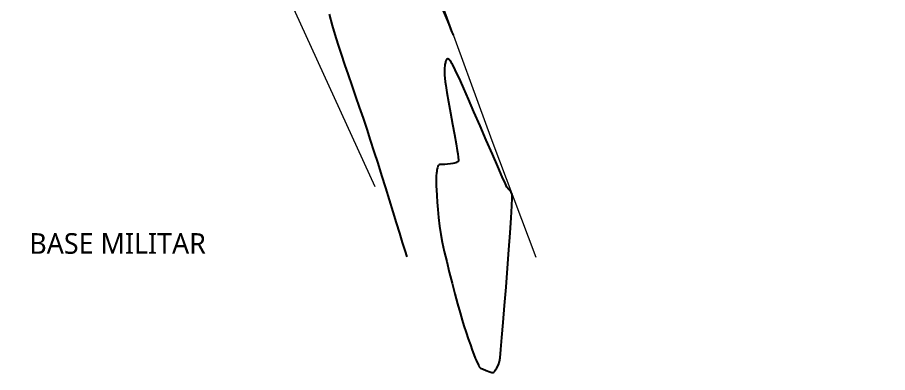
# Model space of a CAD drawing. Header units: millimetres. Extents: x 86 to 591881, y 99 to 1307229.
# Drawn here: x 590579.1 to 590684.7, y 1306913.5 to 1306956.6 of the extents above; entities that cross this region are included whole.
import ezdxf
from ezdxf.enums import TextEntityAlignment as Align

# ---------------------------------------------------------------- set-up
doc = ezdxf.new("R2010")
doc.units = ezdxf.units.MM
doc.layers.add('_TEXTO', color=3, linetype='Continuous', lineweight=25)
for name, color, linetype in [('C-TOPO-MAJR', 9, 'Continuous'), ('C-TOPO-MINR', 8, 'Continuous'), ('Plano', 7, 'Continuous')]:
    doc.layers.add(name, color=color, linetype=linetype)
doc.styles.add('ST - ETIQUETAS', font='', dxfattribs={"height": 2.5})
doc.styles.get('ST - ETIQUETAS').set_extended_font_data('Roboto Thin')

msp = doc.modelspace()

# ---------------------------------------------------------------- linework, layer by layer
at = {"layer": 'C-TOPO-MAJR', "color": 40, "linetype": 'Continuous', "lineweight": -3, "elevation": 453.5}
for points in [[(590632, 1306954.45), (590631.95, 1306954.57), (590631.85, 1306954.82), (590631.69, 1306955.21), (590631.46, 1306955.79), (590631.14, 1306956.57), (590630.8, 1306957.42)], [(590616.9, 1306957), (590617.27, 1306955.64), (590617.6, 1306954.51), (590617.96, 1306953.34), (590618.36, 1306952.13), (590618.77, 1306950.89), (590619.21, 1306949.62), (590619.65, 1306948.33), (590620.11, 1306947.02), (590620.57, 1306945.7), (590621.02, 1306944.37), (590621.47, 1306943.04), (590621.9, 1306941.71), (590622.34, 1306940.34), (590622.8, 1306938.9), (590623.26, 1306937.42), (590623.73, 1306935.92), (590624.19, 1306934.45), (590624.63, 1306933.01), (590625.05, 1306931.66), (590625.43, 1306930.4), (590625.78, 1306929.28), (590626.08, 1306928.32), (590626.32, 1306927.55)]]:
    msp.add_lwpolyline(points, dxfattribs=at)
at = {"layer": 'C-TOPO-MINR', "color": 44, "linetype": 'Continuous', "lineweight": -3, "elevation": 453.25}
msp.add_lwpolyline([(590629.89, 1306936.53), (590629.9, 1306936.48), (590629.9, 1306936.36), (590629.91, 1306936.11), (590629.92, 1306935.68), (590629.96, 1306935), (590630.01, 1306934.19), (590630.08, 1306933.28), (590630.18, 1306932.3), (590630.3, 1306931.27), (590630.46, 1306930.24), (590630.64, 1306929.31), (590630.88, 1306928.2), (590631.17, 1306926.97), (590631.49, 1306925.67), (590631.83, 1306924.35), (590632.17, 1306923.05), (590632.5, 1306921.83), (590632.8, 1306920.74), (590633.06, 1306919.83), (590633.27, 1306919.14), (590633.52, 1306918.34), (590633.78, 1306917.57), (590634.04, 1306916.85), (590634.28, 1306916.2), (590634.48, 1306915.66), (590634.64, 1306915.25), (590634.74, 1306915), (590634.91, 1306914.64), (590635.05, 1306914.34), (590635.13, 1306914.19), (590635.19, 1306914.1), (590635.26, 1306914.02), (590635.5, 1306913.93), (590635.96, 1306913.75), (590636.42, 1306913.57), (590636.63, 1306913.5), (590636.69, 1306913.48), (590636.76, 1306913.48), (590636.82, 1306913.49), (590636.88, 1306913.53), (590636.94, 1306913.57), (590637, 1306913.64), (590637.04, 1306913.72), (590637.11, 1306913.82), (590637.27, 1306914.08), (590637.45, 1306914.44), (590637.59, 1306914.83), (590637.65, 1306915.27), (590637.75, 1306916.27), (590637.87, 1306917.74), (590638.03, 1306919.56), (590638.2, 1306921.64), (590638.37, 1306923.87), (590638.55, 1306926.15), (590638.71, 1306928.38), (590638.86, 1306930.45), (590638.99, 1306932.27), (590639.08, 1306933.72), (590639.13, 1306934.7), (590639.12, 1306935.12), (590639.01, 1306935.39), (590638.85, 1306935.57), (590638.67, 1306935.75), (590638.48, 1306936), (590638.3, 1306936.39), (590637.92, 1306937.26), (590637.37, 1306938.5), (590636.71, 1306940.01), (590635.97, 1306941.69), (590635.22, 1306943.43), (590634.48, 1306945.12), (590633.81, 1306946.67), (590633.25, 1306947.96), (590632.84, 1306948.89), (590632.63, 1306949.36), (590632.42, 1306949.81), (590632.21, 1306950.24), (590632.02, 1306950.6), (590631.88, 1306950.88), (590631.81, 1306951.02), (590631.72, 1306951.17), (590631.65, 1306951.28), (590631.58, 1306951.38), (590631.51, 1306951.46), (590631.44, 1306951.51), (590631.38, 1306951.55), (590631.32, 1306951.56), (590631.26, 1306951.56), (590631.21, 1306951.53), (590631.16, 1306951.49), (590631.12, 1306951.43), (590631.08, 1306951.35), (590631.04, 1306951.26), (590631.01, 1306951.14), (590630.98, 1306951.02), (590630.95, 1306950.88), (590630.93, 1306950.72), (590630.91, 1306950.48), (590630.9, 1306950.18), (590630.91, 1306949.92), (590630.92, 1306949.6), (590630.94, 1306949.22), (590630.98, 1306948.79), (590631.05, 1306948.34), (590631.2, 1306947.48), (590631.4, 1306946.34), (590631.64, 1306945.03), (590631.88, 1306943.66), (590632.11, 1306942.37), (590632.31, 1306941.25), (590632.45, 1306940.44), (590632.52, 1306940.06), (590632.56, 1306939.64), (590632.59, 1306939.29), (590632.59, 1306939.14), (590632.57, 1306939.1), (590632.53, 1306939.06), (590632.46, 1306939.01), (590632.41, 1306938.99), (590632.35, 1306938.97), (590632.28, 1306938.95), (590632.11, 1306938.9), (590631.91, 1306938.86), (590631.63, 1306938.81), (590631.26, 1306938.77), (590630.93, 1306938.73), (590630.67, 1306938.73), (590630.45, 1306938.73), (590630.34, 1306938.73), (590630.25, 1306938.69), (590630.17, 1306938.63), (590630.11, 1306938.52), (590630.05, 1306938.35), (590630.01, 1306938.22), (590629.99, 1306938.07), (590629.96, 1306937.89), (590629.94, 1306937.68), (590629.91, 1306937.36), (590629.9, 1306936.97), (590629.89, 1306936.53)], close=True, dxfattribs=at)
at = {"layer": 'Plano', "lineweight": 13}
for points in [[(590642.03, 1306927.44), (590636.67, 1306941.63), (590630.66, 1306958.14), (590625.35, 1306974.05), (590625.22, 1306979.26), (590626.07, 1306983.58), (590635.32, 1306991.72), (590646.78, 1306996.34), (590661.64, 1307001.68), (590680.94, 1307008.22), (590694.31, 1307012.47), (590709.87, 1307018.83), (590728.44, 1307030.05), (590743.8, 1307038.72), (590765.15, 1307052.15), (590782.34, 1307062.91), (590800.63, 1307074.66)], [(590557.9, 1307004.38), (590582.15, 1307024.26), (590591.94, 1307003.05), (590596.7, 1306992.52), (590622.46, 1306936.09)]]:
    msp.add_lwpolyline(points, dxfattribs=at)

# ---------------------------------------------------------------- texts
at = {"layer": '_TEXTO', "style": 'ST - ETIQUETAS'}
msp.add_text('BASE MILITAR', height=2.5, dxfattribs=at).set_placement((590591.25, 1306927.91), align=Align.CENTER)

doc.saveas('drawing.dxf')
